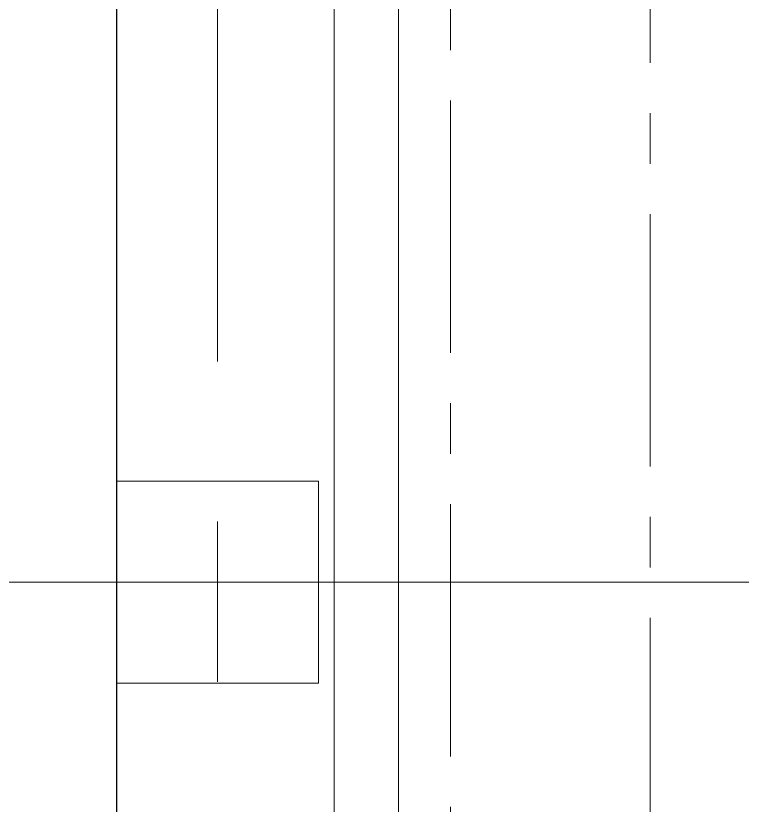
# Model space of a CAD drawing. Header units: millimetres. Extents: x 3795014 to 4300160, y 3869364 to 4016788.
# Drawn here: x 4219982.7 to 4220342.7, y 3927765.1 to 3928156.2 of the extents above; entities that cross this region are included whole.
import ezdxf

# ---------------------------------------------------------------- set-up
doc = ezdxf.new("R2010")
doc.units = ezdxf.units.MM
doc.set_wipeout_variables(frame=1)
doc.linetypes.add('CENTER', pattern=[2, 1.25, -0.25, 0.25, -0.25])
doc.linetypes.add('осевая2', pattern=[28.575, 19.05, -3.175, 3.175, -3.175])
for name, color, linetype, lineweight in [('Дополнительная', 7, 'Continuous', 18), ('Констр.', 7, 'Continuous', 30), ('оси', 7, 'осевая2', 13)]:
    doc.layers.add(name, color=color, linetype=linetype, lineweight=lineweight)

msp = doc.modelspace()

# ---------------------------------------------------------------- linework, layer by layer
at = {"layer": 'Дополнительная', "linetype": 'CENTER', "ltscale": 100}
msp.add_line((4220198.15, 3923989.22, 0), (4220198.15, 3928999.53, 0), dxfattribs=at)
at = {"layer": 'Дополнительная', "ltscale": 25, "elevation": 0}
msp.add_lwpolyline([(4220172.47, 3921971.46), (4220172.47, 3928907.32), (4220140.47, 3928907.32), (4220140.47, 3921971.46)], close=True, dxfattribs=at)
at = {"layer": 'Дополнительная', "ltscale": 25}
msp.add_lwpolyline([(4220032.73, 3927925.59), (4220132.73, 3927925.59), (4220132.73, 3927825.59), (4220032.73, 3927825.59)], close=True, dxfattribs=at)
at = {"layer": 'Констр.', "ltscale": 200}
msp.add_lwpolyline([(4220032.73, 3921875.59), (4220032.73, 3929075.59), (4229334.59, 3929075.59), (4229334.59, 3921875.59)], close=True, dxfattribs=at)
at = {"layer": 'оси', "ltscale": 25}
msp.add_line((4220082.73, 3929175.59), (4220082.73, 3920275.59), dxfattribs=at)

# ---------------------------------------------------------------- next in the draw order: wipeouts: each hides what was drawn before it
at = {"ltscale": 25}
msp.add_wipeout([(4220334.57, 3928804.19), (4220334.57, 3926907.46), (4220259.57, 3926907.46), (4220259.57, 3928804.19)], dxfattribs=at).translate(0, 0, 0).dxf.layer = 'Дополнительная'

# ---------------------------------------------------------------- next in the draw order: linework, layer by layer
at = {"layer": 'Дополнительная', "linetype": 'CENTER', "ltscale": 100}
msp.add_line((4220297.07, 3926732.91, 0), (4220297.07, 3928979.53, 0), dxfattribs=at)
at = {"layer": 'оси', "ltscale": 25}
msp.add_line((4217732.73, 3927875.59), (4229531.19, 3927875.59), dxfattribs=at)

doc.saveas('drawing.dxf')
